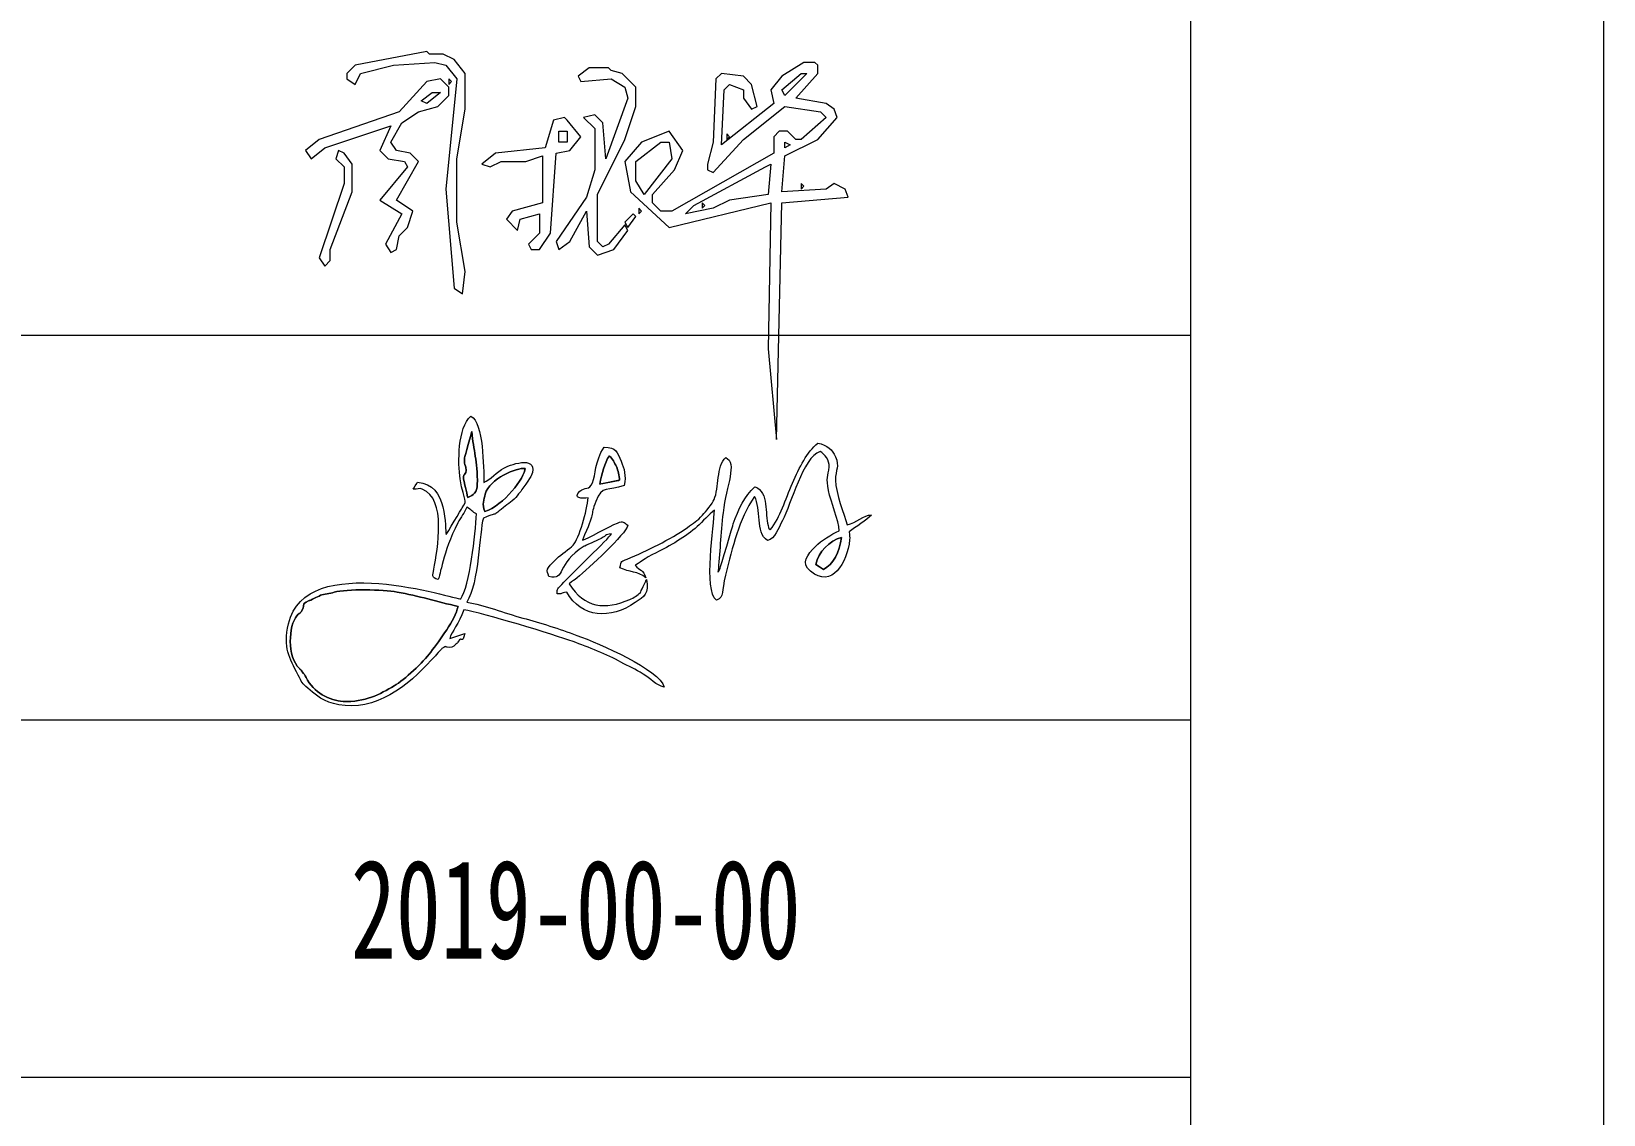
# Model space of a CAD drawing. Header units: millimetres. Extents: x 130143 to 328923, y 19139 to 134795.
# Drawn here: x 283608 to 288174, y 84819 to 87966 of the extents above; entities that cross this region are included whole.
import ezdxf

# ---------------------------------------------------------------- set-up
doc = ezdxf.new("R2010")
doc.units = ezdxf.units.MM
doc.header["$LTSCALE"] = 10
doc.layers.add('邦威智能化', color=7, linetype='Continuous', lineweight=18)
doc.styles.add('标准', font='', dxfattribs={"width": 0.667})
doc.styles.get('标准').set_extended_font_data('仿宋_gb2312')

# ---------------------------------------------------------------- blocks, each defined once
blk = doc.blocks.new('图框')
for p, q in [((34698.4, -21022.6), (41198.4, -21022.6)), ((34698.4, -22419), (41198.4, -22419)), ((34698.4, -23716), (41198.4, -23716))]:
    blk.add_line(p, q)
for points in [[(-2301.6, 1739.7), (42698.4, 1739.7), (42698.4, -30260.3), (-2301.6, -30260.3)], [(-801.6, 589.7), (41198.4, 589.7), (41198.4, -29110.3), (-801.6, -29110.3)]]:
    blk.add_lwpolyline(points, close=True)
blk = doc.blocks.new('zzh')
at = {"linetype": 'Continuous', "elevation": 9684500}
for points in [[(452.49, 1013.31), (451.49, 1014.31), (425.49, 1009.31), (422.49, 1006.31), (422.49, 1004.31), (425.49, 1002.31), (427.49, 1006.31), (439.49, 1009.31), (454.49, 1010.31), (458.49, 1009.31), (462.49, 1004.31), (458.49, 964.31), (461.49, 928.31), (464.49, 926.31), (465.49, 934.31), (462.49, 952.31), (462.49, 975.31), (465.49, 993.31), (465.49, 1006.31), (461.49, 1011.31), (457.49, 1013.31), (452.49, 1013.31)], [(518.49, 1007.31), (517.49, 1008.31), (510.49, 1008.31), (506.49, 1005.31), (507.49, 1003.31), (518.49, 1004.31), (523.49, 1001.31), (524.49, 997.31), (516.49, 975.31), (515.49, 988.31), (512.49, 991.31), (508.49, 990.31), (512.49, 986.31), (512.49, 971.31), (509.49, 961.31), (498.49, 945.31), (499.49, 942.31), (503.49, 945.31), (509.49, 956.31), (510.49, 943.31), (513.49, 940.31), (519.49, 942.31), (524.49, 949.31), (523.49, 951.31), (517.49, 944.31), (515.49, 943.31), (513.49, 945.31), (513.49, 962.31), (523.49, 982.31), (527.49, 994.31), (527.49, 1001.31), (522.49, 1006.31), (518.49, 1007.31)], [(593.49, 1009.31), (592.49, 1010.31), (588.49, 1010.31), (580.49, 1005.31), (576.49, 1000.31), (577.49, 995.31), (558.49, 980.31), (559.49, 1000.31), (561.49, 1002.31), (566.49, 1000.31), (566.49, 997.31), (569.49, 993.31), (571.49, 994.31), (569.49, 1002.31), (566.49, 1005.31), (558.49, 1006.31), (556.49, 1004.31), (555.49, 981.31), (553.49, 973.31), (553.49, 971.31), (555.49, 970.31), (566.49, 982.31), (581.49, 994.31), (594.49, 992.31), (596.49, 990.31), (587.49, 982.31), (585.49, 982.31), (582.49, 985.31), (579.49, 985.31), (577.49, 983.31), (577.49, 977.31), (540.49, 956.31), (536.49, 956.31), (533.49, 959.31), (533.49, 962.31), (541.49, 971.31), (544.49, 978.31), (539.49, 985.31), (529.49, 981.31), (523.49, 974.31), (525.49, 963.31), (539.49, 950.31), (576.49, 959.31), (575.49, 906.31), (578.49, 873.31), (580.49, 959.31), (604.49, 961.31), (603.49, 964.31), (599.49, 966.31), (596.49, 964.31), (580.49, 963.31), (581.49, 976.31), (593.49, 982.31), (600.49, 990.31), (599.49, 993.31), (596.49, 995.31), (585.49, 997.31), (593.49, 1006.31), (593.49, 1009.31)], [(587.49, 1006.31), (589.49, 1006.31), (581.49, 998.31), (580.49, 1000.31), (587.49, 1006.31)], [(457.49, 1003.31), (456.49, 1004.31), (451.49, 1003.31), (441.49, 992.31), (412.49, 982.31), (407.49, 978.31), (409.49, 975.31), (414.49, 979.31), (438.49, 987.31), (434.49, 978.31), (437.49, 975.31), (443.49, 974.31), (444.49, 972.31), (434.49, 960.31), (442.49, 955.31), (436.49, 944.31), (438.49, 941.31), (440.49, 942.31), (441.49, 947.31), (444.49, 950.31), (446.49, 956.31), (440.49, 960.31), (448.49, 974.31), (445.49, 977.31), (440.49, 978.31), (438.49, 981.31), (442.49, 988.31), (448.49, 992.31), (455.49, 994.31), (459.49, 998.31), (459.49, 1001.31), (457.49, 1003.31)], [(453.49, 999.31), (456.49, 999.31), (451.49, 995.31), (449.49, 996.31), (453.49, 999.31)], [(460.49, 1003.31), (459.49, 1004.31), (459.49, 1002.31), (460.49, 1003.31)], [(502.49, 989.31), (501.49, 990.31), (497.49, 989.31), (494.49, 979.31), (476.49, 977.31), (471.49, 973.31), (474.49, 972.31), (478.49, 974.31), (487.49, 974.31), (493.49, 976.31), (493.49, 959.31), (482.49, 956.31), (480.49, 953.31), (484.49, 949.31), (485.49, 953.31), (492.49, 955.31), (492.49, 948.31), (488.49, 944.31), (489.49, 942.31), (492.49, 942.31), (496.49, 948.31), (498.49, 977.31), (503.49, 978.31), (507.49, 983.31), (502.49, 989.31)], [(499.49, 985.31), (502.49, 985.31), (502.49, 981.31), (499.49, 981.31), (499.49, 985.31)], [(561.49, 983.31), (560.49, 984.31), (560.49, 982.31), (561.49, 983.31)], [(421.49, 977.31), (419.49, 978.31), (418.49, 975.31), (421.49, 972.31), (421.49, 966.31), (412.49, 939.31), (414.49, 936.31), (416.49, 938.31), (416.49, 942.31), (424.49, 963.31), (424.49, 973.31), (421.49, 977.31)], [(536.49, 981.31), (539.49, 981.31), (540.49, 975.31), (530.49, 962.31), (527.49, 967.31), (527.49, 974.31), (536.49, 981.31)], [(581.49, 981.31), (583.49, 980.31), (581.49, 979.31), (581.49, 981.31)], [(574.49, 972.31), (576.49, 973.31), (575.49, 962.31), (561.49, 960.31), (555.49, 957.31), (545.49, 955.31), (548.49, 958.31), (574.49, 972.31)], [(588.49, 965.31), (587.49, 966.31), (587.49, 964.31), (588.49, 965.31)], [(552.49, 958.31), (551.49, 959.31), (551.49, 957.31), (552.49, 958.31)], [(527.49, 954.31), (526.49, 955.31), (523.49, 952.31), (524.49, 950.31), (527.49, 954.31)], [(529.49, 956.31), (528.49, 957.31), (528.49, 955.31), (529.49, 956.31)]]:
    blk.add_lwpolyline(points, dxfattribs=at)

msp = doc.modelspace()

# ---------------------------------------------------------------- linework, layer by layer
at = {"layer": '邦威智能化'}
for points, knots in [([(284866.64951, 86216.71499, 0), (284866.64951, 86216.71499, 0), (284822.63418, 86202.42632, 0), (284822.63418, 86202.42632, 0), (284822.63418, 86202.42632, 0), (284828.18345, 86223.05726, 0), (284849.37619, 86243.91066, 0), (284863.50374, 86285.86141, 0), (284863.50374, 86285.86141, 0), (284918.27865, 86276.5011, 0), (285126.23291, 86213.19654, 0), (285181.00462, 86193.31139, 0), (285181.00462, 86193.31139, 0), (285224.94975, 86177.3564, 0), (285280.55444, 86155.58693, 0), (285320.24109, 86133.40576, 0), (285320.24109, 86133.40576, 0), (285342.84655, 86120.77993, 0), (285361.63211, 86112.87204, 0), (285384.81021, 86098.90919, 0), (285384.81021, 86098.90919, 0), (285404.59385, 86087.0026, 0), (285422.91298, 86065.92244, 0), (285445.53645, 86060.50673, 0), (285445.53645, 86060.50673, 0), (285433.32266, 86112.19102, 0), (285257.68078, 86187.24763, 0), (285192.39666, 86211.20268, 0), (285192.39666, 86211.20268, 0), (285140.83638, 86230.12245, 0), (285086.24956, 86248.07133, 0), (285035.00214, 86261.59231, 0), (285035.00214, 86261.59231, 0), (284981.22108, 86275.78925, 0), (284923.90834, 86299.68114, 0), (284872.3566, 86307.31975, 0), (284872.3566, 86307.31975, 0), (284908.37379, 86364.98671, 0), (284908.54602, 86511.30036, 0), (284920.42376, 86552.01925, 0), (284920.42376, 86552.01925, 0), (284974.90651, 86575.21919, 0), (284933.07775, 86547.09157, 0), (284988.68313, 86590.18039, 0), (284988.68313, 86590.18039, 0), (284996.96318, 86596.59638, 0), (285002.41393, 86599.50659, 0), (285009.6433, 86606.76054, 0), (285009.6433, 86606.76054, 0), (285016.45461, 86613.59892, 0), (285021.02973, 86620.24066, 0), (285027.5912, 86627.31528, 0), (285027.5912, 86627.31528, 0), (285027.5912, 86627.31528, 0), (285059.63372, 86674.56629, 0), (285059.63372, 86674.56629, 0), (285059.63372, 86674.56629, 0), (285083.7798, 86733.913, 0), (285005.97905, 86711.29833, 0), (284980.17733, 86697.23952, 0), (284980.17733, 86697.23952, 0), (284960.66061, 86686.60111, 0), (284940.12831, 86663.37545, 0), (284922.19538, 86655.37828, 0), (284922.19538, 86655.37828, 0), (284920.65103, 86697.66191, 0), (284921.57201, 86829.87379, 0), (284884.25386, 86848.01667, 0), (284884.25386, 86848.01667, 0), (284845.91107, 86815.5632, 0), (284845.83576, 86711.95369, 0), (284853.22411, 86665.52166, 0), (284853.22411, 86665.52166, 0), (284864.33137, 86595.76663, 0), (284877.11046, 86607.53125, 0), (284858.51192, 86581.47632, 0), (284858.51192, 86581.47632, 0), (284858.51192, 86581.47632, 0), (284812.65181, 86504.19082, 0), (284812.65181, 86504.19082, 0), (284812.65181, 86504.19082, 0), (284807.67556, 86518.58204, 0), (284819.21478, 86652.64535, 0), (284729.32364, 86655.85032, 0), (284729.32364, 86655.85032, 0), (284729.32364, 86655.85032, 0), (284716.22103, 86635.74883, 0), (284716.22103, 86635.74883, 0), (284716.22103, 86635.74883, 0), (284730.44214, 86635.89834, 0), (284733.90717, 86639.75042, 0), (284742.79254, 86636.25008, 0), (284742.79254, 86636.25008, 0), (284814.40241, 86608.01985, 0), (284787.0112, 86462.93343, 0), (284776.82525, 86403.51731, 0), (284776.82525, 86403.51731, 0), (284773.67546, 86385.16089, 0), (284768.2624, 86379.49687, 0), (284789.14502, 86373.27167, 0), (284789.14502, 86373.27167, 0), (284795.75665, 86386.02025, 0), (284802.03549, 86449.92735, 0), (284845.92483, 86537.87252, 0), (284845.92483, 86537.87252, 0), (284854.8265, 86555.71375, 0), (284865.68602, 86567.03808, 0), (284872.77077, 86583.43593, 0), (284872.77077, 86583.43593, 0), (284886.60467, 86575.84163, 0), (284888.18775, 86569.958, 0), (284900.40018, 86564.1497, 0), (284900.40018, 86564.1497, 0), (284898.06443, 86506.52073, 0), (284880.29695, 86354.18389, 0), (284854.59578, 86316.94498, 0), (284854.59578, 86316.94498, 0), (284841.27013, 86315.98039, 0), (284401.50329, 86460.77491, 0), (284354.2985, 86244.92949, 0), (284354.2985, 86244.92949, 0), (284338.69695, 86173.58974, 0), (284356.42482, 86147.44228, 0), (284382.55114, 86095.56427, 0), (284382.55114, 86095.56427, 0), (284392.49321, 86075.81504, 0), (284394.704, 86071.47311, 0), (284410.27621, 86058.023, 0), (284410.27621, 86058.023, 0), (284448.16748, 86025.31332, 0), (284466.89177, 86013.15257, 0), (284518.90981, 86007.32716, 0), (284518.90981, 86007.32716, 0), (284623.01888, 85995.67385, 0), (284719.85516, 86081.79228, 0), (284781.05565, 86152.11054, 0), (284781.05565, 86152.11054, 0), (284781.05565, 86152.11054, 0), (284797.69557, 86170.17369, 0), (284797.69557, 86170.17369, 0), (284797.69557, 86170.17369, 0), (284798.36347, 86170.91083, 0), (284799.31337, 86172.10684, 0), (284799.94107, 86172.78647, 0), (284799.94107, 86172.78647, 0), (284799.94107, 86172.78647, 0), (284810.39917, 86178.52094, 0), (284810.39917, 86178.52094, 0), (284810.39917, 86178.52094, 0), (284810.85185, 86178.43683, 0), (284812.12022, 86177.68173, 0), (284812.63227, 86177.57412, 0), (284812.63227, 86177.57412, 0), (284813.22162, 86177.45229, 0), (284814.59573, 86176.73615, 0), (284815.25496, 86176.63472, 0), (284815.25496, 86176.63472, 0), (284826.47116, 86174.94323, 0), (284830.72589, 86176.36925, 0), (284840.91563, 86185.31702, 0), (284840.91563, 86185.31702, 0), (284846.12893, 86189.89324, 0), (284844.20379, 86188.89576, 0), (284847.98485, 86194.57773, 0), (284847.98485, 86194.57773, 0), (284858.32617, 86210.11224, 0), (284858.58624, 86183.09424, 0), (284866.64951, 86216.71499, 0)], [0, 0, 0, 0, 35183.0491355911, 35183.0491355911, 35183.0491355911, 35183.0642643022, 70366.0982711822, 70366.0982711822, 70366.0982711822, 70366.1133998934, 105549.1474067732, 105549.1474067732, 105549.1474067732, 105549.1625354843, 140732.1965423643, 140732.1965423643, 140732.1965423643, 140732.2116710754, 175915.2456779554, 175915.2456779554, 175915.2456779554, 175915.2608066664, 211098.2948135464, 211098.2948135464, 211098.2948135464, 211098.3099422576, 246281.3439491375, 246281.3439491375, 246281.3439491375, 246281.3590778487, 281464.3930847286, 281464.3930847286, 281464.3930847286, 281464.4082134397, 316647.4422203197, 316647.4422203197, 316647.4422203197, 316647.4573490307, 351830.4913559108, 351830.4913559108, 351830.4913559108, 351830.5064846219, 387013.5404915018, 387013.5404915018, 387013.5404915018, 387013.5556202129, 422196.5896270929, 422196.5896270929, 422196.5896270929, 422196.604755804, 457379.6387626839, 457379.6387626839, 457379.6387626839, 457379.653891395, 492562.687898275, 492562.687898275, 492562.687898275, 492562.7030269861, 527745.7370338662, 527745.7370338662, 527745.7370338662, 527745.7521625772, 562928.7861694571, 562928.7861694571, 562928.7861694571, 562928.8012981683, 598111.8353050482, 598111.8353050482, 598111.8353050482, 598111.8504337593, 633294.8844406394, 633294.8844406394, 633294.8844406394, 633294.8995693504, 668477.9335762303, 668477.9335762303, 668477.9335762303, 668477.9487049414, 703660.9827118216, 703660.9827118216, 703660.9827118216, 703660.9978405325, 738844.0318474123, 738844.0318474123, 738844.0318474123, 738844.0469761237, 774027.0809830036, 774027.0809830036, 774027.0809830036, 774027.0961117148, 809210.1301185949, 809210.1301185949, 809210.1301185949, 809210.1452473056, 844393.179254186, 844393.179254186, 844393.179254186, 844393.1943828969, 879576.228389777, 879576.228389777, 879576.228389777, 879576.2435184881, 914759.2775253679, 914759.2775253679, 914759.2775253679, 914759.2926540793, 949942.3266609587, 949942.3266609587, 949942.3266609587, 949942.3417896705, 985125.37579655, 985125.37579655, 985125.37579655, 985125.390925262, 1020308.424932141, 1020308.424932141, 1020308.424932141, 1020308.440060852, 1055491.474067732, 1055491.474067732, 1055491.474067732, 1055491.489196443, 1090674.5232033229, 1090674.5232033229, 1090674.5232033229, 1090674.5383320339, 1125857.572338914, 1125857.572338914, 1125857.572338914, 1125857.587467625, 1161040.6214745049, 1161040.6214745049, 1161040.6214745049, 1161040.6366032159, 1196223.670610097, 1196223.670610097, 1196223.670610097, 1196223.6857388071, 1231406.719745687, 1231406.719745687, 1231406.719745687, 1231406.734874398, 1266589.7688812781, 1266589.7688812781, 1266589.7688812781, 1266589.78400999, 1301772.818016869, 1301772.818016869, 1301772.818016869, 1301772.833145581, 1336955.8671524599, 1336955.8671524599, 1336955.8671524599, 1336955.8822811721, 1372138.9162880511, 1372138.9162880511, 1372138.9162880511, 1372138.931416763, 1407321.9654236429, 1407321.9654236429, 1407321.9654236429, 1407321.9805523539, 1442505.014559234, 1442505.014559234, 1442505.014559234, 1442505.029687945, 1512871.1128304149, 1512871.1128304149, 1512871.1128304149, 1512871.1128304149]), ([(284886.90207, 86803.44675, 0), (284891.53525, 86746.21534, 0), (284904.12534, 86721.49524, 0), (284902.88155, 86649.05023, 0), (284902.88155, 86649.05023, 0), (284902.49728, 86626.6283, 0), (284891.92042, 86618.86172, 0), (284875.14517, 86611.64869, 0), (284875.14517, 86611.64869, 0), (284875.14517, 86611.64869, 0), (284865.46122, 86654.15504, 0), (284865.46122, 86654.15504, 0), (284865.46122, 86654.15504, 0), (284856.28616, 86690.74498, 0), (284873.81308, 86668.21465, 0), (284869.42823, 86699.69148, 0), (284869.42823, 86699.69148, 0), (284867.80748, 86711.32082, 0), (284863.83405, 86701.57523, 0), (284865.99507, 86727.20858, 0), (284865.99507, 86727.20858, 0), (284865.99507, 86727.20858, 0), (284886.90207, 86803.44675, 0), (284886.90207, 86803.44675, 0)], [0, 0, 0, 0, 31925.6480872779, 31925.6480872779, 31925.6480872779, 31925.6503220733, 63851.2961745559, 63851.2961745559, 63851.2961745559, 63851.2984093513, 95776.9442618339, 95776.9442618339, 95776.9442618339, 95776.9464966292, 127702.5923491118, 127702.5923491118, 127702.5923491118, 127702.5945839072, 159628.2404363898, 159628.2404363898, 159628.2404363898, 159628.2426711851, 223479.5366109457, 223479.5366109457, 223479.5366109457, 223479.5366109457]), ([(285753.96604, 86517.90846, 0), (285749.04289, 86523.65051, 0), (285753.05752, 86511.55795, 0), (285747.34293, 86530.35849, 0), (285747.34293, 86530.35849, 0), (285737.01944, 86564.3208, 0), (285751.82129, 86626.7399, 0), (285708.91634, 86643.13148, 0), (285708.91634, 86643.13148, 0), (285678.04469, 86615.54425, 0), (285661.96979, 86578.1766, 0), (285646.39699, 86535.1863, 0), (285646.39699, 86535.1863, 0), (285646.39699, 86535.1863, 0), (285608.10265, 86405.51032, 0), (285608.10265, 86405.51032, 0), (285608.10265, 86405.51032, 0), (285603.3766, 86395.68497, 0), (285604.38094, 86398.63852, 0), (285601.99691, 86395.2354, 0), (285601.99691, 86395.2354, 0), (285607.73822, 86447.20644, 0), (285608.9695, 86506.25408, 0), (285616.63357, 86567.56753, 0), (285616.63357, 86567.56753, 0), (285626.86242, 86649.4266, 0), (285658.6367, 86711.14856, 0), (285624.41742, 86728.17517, 0), (285624.41742, 86728.17517, 0), (285597.06396, 86702.33245, 0), (285605.36184, 86640.45669, 0), (285590.71922, 86605.53301, 0), (285590.71922, 86605.53301, 0), (285586.05191, 86594.41084, 0), (285566.45899, 86570.25817, 0), (285557.45536, 86560.52501, 0), (285557.45536, 86560.52501, 0), (285540.99663, 86542.72344, 0), (285531.26826, 86537.47133, 0), (285513.29942, 86524.79027, 0), (285513.29942, 86524.79027, 0), (285461.60374, 86488.28755, 0), (285397.65111, 86458.35872, 0), (285338.08063, 86432.67589, 0), (285338.08063, 86432.67589, 0), (285322.04316, 86425.76402, 0), (285320.89232, 86428.9965, 0), (285317.0944, 86407.74836, 0), (285317.0944, 86407.74836, 0), (285343.71213, 86393.75826, 0), (285370.47663, 86397.8723, 0), (285391.9095, 86378.59851, 0), (285391.9095, 86378.59851, 0), (285385.08801, 86403.30865, 0), (285375.41839, 86397.77392, 0), (285361.27106, 86414.86896, 0), (285361.27106, 86414.86896, 0), (285370.6463, 86419.07286, 0), (285388.20207, 86434.78045, 0), (285421.98387, 86450.93313, 0), (285421.98387, 86450.93313, 0), (285459.92515, 86469.0746, 0), (285511.05863, 86499.50386, 0), (285541.50913, 86527.1548, 0), (285541.50913, 86527.1548, 0), (285557.27025, 86541.46727, 0), (285576.19031, 86563.11412, 0), (285591.91924, 86574.70308, 0), (285591.91924, 86574.70308, 0), (285590.13159, 86534.63218, 0), (285559.58161, 86340.02609, 0), (285597.68506, 86313.53581, 0), (285597.68506, 86313.53581, 0), (285622.0477, 86324.88659, 0), (285610.50137, 86336.18209, 0), (285623.86712, 86386.59032, 0), (285623.86712, 86386.59032, 0), (285645.8657, 86469.55871, 0), (285660.4432, 86545.62688, 0), (285708.1461, 86614.39677, 0), (285708.1461, 86614.39677, 0), (285728.95607, 86579.73121, 0), (285709.87966, 86510.38341, 0), (285745.69995, 86486.41754, 0), (285745.69995, 86486.41754, 0), (285768.56287, 86492.13147, 0), (285776.76338, 86521.4604, 0), (285789.20493, 86544.68923, 0), (285789.20493, 86544.68923, 0), (285815.15359, 86593.13014, 0), (285848.36584, 86727.7263, 0), (285898.53631, 86745.63573, 0), (285898.53631, 86745.63573, 0), (285911.35476, 86737.62462, 0), (285926.74573, 86720.41393, 0), (285924.92366, 86700.51825, 0), (285924.92366, 86700.51825, 0), (285922.44229, 86673.37103, 0), (285915.5067, 86669.16649, 0), (285922.68613, 86632.41515, 0), (285922.68613, 86632.41515, 0), (285929.30282, 86598.50978, 0), (285953.65735, 86544.5805, 0), (285954.03737, 86515.34609, 0), (285954.03737, 86515.34609, 0), (285929.88993, 86503.34598, 0), (285903.43762, 86488.50302, 0), (285884.44955, 86468.72874, 0), (285884.44955, 86468.72874, 0), (285863.18692, 86446.58718, 0), (285841.45426, 86421.4327, 0), (285870.60369, 86397.41927, 0), (285870.60369, 86397.41927, 0), (285933.45838, 86345.61818, 0), (285977.09529, 86423.07748, 0), (285984.42484, 86488.52999, 0), (285984.42484, 86488.52999, 0), (285985.5418, 86498.53102, 0), (285983.08361, 86499.22676, 0), (285983.43068, 86512.49117, 0), (285983.43068, 86512.49117, 0), (286000.14909, 86525.42951, 0), (286034.96864, 86546.86469, 0), (286048.04644, 86560.86118, 0), (286048.04644, 86560.86118, 0), (286025.43838, 86561.49715, 0), (286003.68532, 86537.1732, 0), (285977.55717, 86532.29541, 0), (285977.55717, 86532.29541, 0), (285968.24786, 86563.82362, 0), (285944.28051, 86622.75835, 0), (285943.45905, 86661.9134, 0), (285943.45905, 86661.9134, 0), (285942.78841, 86693.9579, 0), (285956.32438, 86700.26313, 0), (285943.17283, 86730.32512, 0), (285943.17283, 86730.32512, 0), (285934.85162, 86749.3477, 0), (285919.36292, 86764.61409, 0), (285892.07658, 86769.89999, 0), (285892.07658, 86769.89999, 0), (285860.85802, 86743.60216, 0), (285838.61559, 86700.16976, 0), (285818.21477, 86653.48447, 0), (285818.21477, 86653.48447, 0), (285797.31364, 86605.64337, 0), (285783.92562, 86555.23762, 0), (285753.96604, 86517.90846, 0)], [0, 0, 0, 0, 32879.3583302865, 32879.3583302865, 32879.3583302865, 32879.3708244427, 65758.716660573, 65758.716660573, 65758.716660573, 65758.7291547292, 98638.0749908595, 98638.0749908595, 98638.0749908595, 98638.0874850157, 131517.433321146, 131517.433321146, 131517.433321146, 131517.4458153022, 164396.7916514325, 164396.7916514325, 164396.7916514325, 164396.8041455886, 197276.1499817192, 197276.1499817192, 197276.1499817192, 197276.1624758752, 230155.5083120057, 230155.5083120057, 230155.5083120057, 230155.5208061617, 263034.8666422922, 263034.8666422922, 263034.8666422922, 263034.8791364483, 295914.2249725787, 295914.2249725787, 295914.2249725787, 295914.2374667349, 328793.5833028651, 328793.5833028651, 328793.5833028651, 328793.5957970214, 361672.9416331518, 361672.9416331518, 361672.9416331518, 361672.9541273079, 394552.2999634382, 394552.2999634382, 394552.2999634382, 394552.3124575944, 427431.6582937247, 427431.6582937247, 427431.6582937247, 427431.6707878808, 460311.0166240113, 460311.0166240113, 460311.0166240113, 460311.0291181674, 493190.3749542978, 493190.3749542978, 493190.3749542978, 493190.387448454, 526069.7332845847, 526069.7332845847, 526069.7332845847, 526069.7457787405, 558949.0916148708, 558949.0916148708, 558949.0916148708, 558949.1041090271, 591828.4499451574, 591828.4499451574, 591828.4499451574, 591828.4624393136, 624707.8082754439, 624707.8082754439, 624707.8082754439, 624707.8207696001, 657587.1666057302, 657587.1666057302, 657587.1666057302, 657587.1790998866, 690466.524936017, 690466.524936017, 690466.524936017, 690466.5374301735, 723345.8832663036, 723345.8832663036, 723345.8832663036, 723345.8957604597, 756225.2415965901, 756225.2415965901, 756225.2415965901, 756225.2540907464, 789104.5999268768, 789104.5999268768, 789104.5999268768, 789104.6124210326, 821983.9582571629, 821983.9582571629, 821983.9582571629, 821983.9707513195, 854863.3165874495, 854863.3165874495, 854863.3165874495, 854863.3290816058, 887742.674917736, 887742.674917736, 887742.674917736, 887742.6874118929, 920622.0332480227, 920622.0332480227, 920622.0332480227, 920622.0457421788, 953501.3915783092, 953501.3915783092, 953501.3915783092, 953501.4040724656, 986380.7499085956, 986380.7499085956, 986380.7499085956, 986380.7624027518, 1019260.108238882, 1019260.108238882, 1019260.108238882, 1019260.1207330381, 1052139.466569168, 1052139.466569168, 1052139.466569168, 1052139.4790633251, 1085018.8248994551, 1085018.8248994551, 1085018.8248994551, 1085018.837393611, 1117898.1832297409, 1117898.1832297409, 1117898.1832297409, 1117898.195723898, 1150777.541560028, 1150777.541560028, 1150777.541560028, 1150777.5540541839, 1183656.8998903141, 1183656.8998903141, 1183656.8998903141, 1183656.9123844709, 1249415.6165508879, 1249415.6165508879, 1249415.6165508879, 1249415.6165508879]), ([(285225.28829, 86611.19539, 0), (285221.26694, 86573.38421, 0), (285199.08535, 86493.4337, 0), (285180.97357, 86472.92534, 0), (285180.97357, 86472.92534, 0), (285171.66629, 86462.38639, 0), (285145.73591, 86446.56138, 0), (285134.21593, 86435.02309, 0), (285134.21593, 86435.02309, 0), (285099.01961, 86399.75207, 0), (285104.71835, 86402.91645, 0), (285110.79902, 86382.08626, 0), (285110.79902, 86382.08626, 0), (285160.43609, 86369.08229, 0), (285130.84911, 86419.7841, 0), (285213.37671, 86470.02896, 0), (285213.37671, 86470.02896, 0), (285213.37671, 86470.02896, 0), (285254.15777, 86489.03246, 0), (285254.15777, 86489.03246, 0), (285254.15777, 86489.03246, 0), (285280.30763, 86500.19028, 0), (285272.04687, 86504.54525, 0), (285292.79414, 86506.22898, 0), (285292.79414, 86506.22898, 0), (285284.20975, 86491.69938, 0), (285177.15583, 86390.90603, 0), (285147.93469, 86358.70107, 0), (285147.93469, 86358.70107, 0), (285136.19144, 86345.76206, 0), (285133.99671, 86348.62597, 0), (285134.3948, 86332.1798, 0), (285134.3948, 86332.1798, 0), (285151.88235, 86329.72944, 0), (285142.32971, 86333.66453, 0), (285162.51301, 86337.16888, 0), (285162.51301, 86337.16888, 0), (285205.21016, 86260.74822, 0), (285290.09088, 86257.53094, 0), (285361.52717, 86306.33191, 0), (285361.52717, 86306.33191, 0), (285386.8311, 86323.61824, 0), (285402.74305, 86332.0879, 0), (285394.48763, 86373.96221, 0), (285394.48763, 86373.96221, 0), (285393.71336, 86372.87628, 0), (285393.19018, 86372.32589, 0), (285392.78324, 86370.33707, 0), (285392.78324, 86370.33707, 0), (285392.78324, 86370.33707, 0), (285376.75414, 86335.86608, 0), (285376.75414, 86335.86608, 0), (285376.75414, 86335.86608, 0), (285368.42892, 86326.91397, 0), (285357.24603, 86320.79239, 0), (285345.60799, 86315.59472, 0), (285345.60799, 86315.59472, 0), (285274.73712, 86283.94986, 0), (285212.2561, 86291.14642, 0), (285169.80007, 86360.86344, 0), (285169.80007, 86360.86344, 0), (285179.13516, 86369.72586, 0), (285184.764, 86371.14569, 0), (285192.83936, 86378.05208, 0), (285192.83936, 86378.05208, 0), (285226.09192, 86406.4791, 0), (285333.33442, 86504.05111, 0), (285340.46505, 86531.50996, 0), (285340.46505, 86531.50996, 0), (285325.75363, 86540.03004, 0), (285328.52666, 86544.55064, 0), (285310.3037, 86537.64498, 0), (285310.3037, 86537.64498, 0), (285286.55085, 86528.63799, 0), (285222.8084, 86491.01729, 0), (285208.048, 86487.94145, 0), (285208.048, 86487.94145, 0), (285246.46062, 86574.41608, 0), (285229.43663, 86553.50512, 0), (285246.86225, 86600.08717, 0), (285246.86225, 86600.08717, 0), (285265.36147, 86649.53618, 0), (285282.43821, 86629.14062, 0), (285329.37064, 86646.50835, 0), (285329.37064, 86646.50835, 0), (285335.82969, 86675.47862, 0), (285329.91412, 86695.05652, 0), (285320.25593, 86717.2083, 0), (285320.25593, 86717.2083, 0), (285309.08451, 86742.83003, 0), (285306.93134, 86758.08515, 0), (285271.06874, 86757.68666, 0), (285271.06874, 86757.68666, 0), (285243.35457, 86715.36376, 0), (285247.08756, 86677.8685, 0), (285237.59462, 86654.40217, 0), (285237.59462, 86654.40217, 0), (285228.32493, 86631.47448, 0), (285215.76687, 86643.5529, 0), (285200.72622, 86629.99428, 0), (285200.72622, 86629.99428, 0), (285178.60339, 86610.04996, 0), (285207.21873, 86606.68424, 0), (285225.28829, 86611.19539, 0)], [0, 0, 0, 0, 32802.2634506193, 32802.2634506193, 32802.2634506193, 32802.2723072305, 65604.5269012387, 65604.5269012387, 65604.5269012387, 65604.5357578499, 98406.7903518581, 98406.7903518581, 98406.7903518581, 98406.7992084692, 131209.0538024774, 131209.0538024774, 131209.0538024774, 131209.0626590885, 164011.3172530968, 164011.3172530968, 164011.3172530968, 164011.3261097079, 196813.5807037161, 196813.5807037161, 196813.5807037161, 196813.5895603271, 229615.8441543355, 229615.8441543355, 229615.8441543355, 229615.8530109466, 262418.1076049548, 262418.1076049548, 262418.1076049548, 262418.116461566, 295220.3710555743, 295220.3710555743, 295220.3710555743, 295220.3799121853, 328022.6345061935, 328022.6345061935, 328022.6345061935, 328022.6433628047, 360824.8979568129, 360824.8979568129, 360824.8979568129, 360824.9068134241, 393627.1614074323, 393627.1614074323, 393627.1614074323, 393627.1702640436, 426429.4248580514, 426429.4248580514, 426429.4248580514, 426429.4337146629, 459231.688308671, 459231.688308671, 459231.688308671, 459231.6971652822, 492033.9517592903, 492033.9517592903, 492033.9517592903, 492033.9606159018, 524836.2152099097, 524836.2152099097, 524836.2152099097, 524836.2240665208, 557638.478660529, 557638.478660529, 557638.478660529, 557638.4875171402, 590440.7421111483, 590440.7421111483, 590440.7421111483, 590440.7509677596, 623243.0055617678, 623243.0055617678, 623243.0055617678, 623243.0144183789, 656045.269012387, 656045.269012387, 656045.269012387, 656045.2778689982, 688847.5324630064, 688847.5324630064, 688847.5324630064, 688847.541319618, 721649.7959136256, 721649.7959136256, 721649.7959136256, 721649.8047702371, 754452.0593642452, 754452.0593642452, 754452.0593642452, 754452.0682208563, 787254.3228148646, 787254.3228148646, 787254.3228148646, 787254.3316714753, 820056.5862654839, 820056.5862654839, 820056.5862654839, 820056.5951220952, 885661.1131667227, 885661.1131667227, 885661.1131667227, 885661.1131667227]), ([(285258.76607, 86650.72546, 0), (285265.08289, 86680.64686, 0), (285272.02681, 86712.6115, 0), (285286.45654, 86732.68948, 0), (285286.45654, 86732.68948, 0), (285295.31404, 86725.28756, 0), (285301.9124, 86712.20921, 0), (285306.70564, 86701.85007, 0), (285306.70564, 86701.85007, 0), (285312.53285, 86689.23493, 0), (285314.67984, 86675.49616, 0), (285315.98765, 86662.06476, 0), (285315.98765, 86662.06476, 0), (285315.98765, 86662.06476, 0), (285258.76607, 86650.72546, 0), (285258.76607, 86650.72546, 0)], [0, 0, 0, 0, 30219.7479542248, 30219.7479542248, 30219.7479542248, 30219.7494652122, 60439.4959084496, 60439.4959084496, 60439.4959084496, 60439.497419437, 90659.2438626744, 90659.2438626744, 90659.2438626744, 90659.2453736618, 151098.7397711239, 151098.7397711239, 151098.7397711239, 151098.7397711239]), ([(284924.98602, 86570.61313, 0), (284915.7131, 86592.63195, 0), (284921.94193, 86606.09358, 0), (284925.89007, 86621.59476, 0), (284925.89007, 86621.59476, 0), (284937.35537, 86666.61351, 0), (285018.49073, 86699.41099, 0), (285041.80995, 86696.14922, 0), (285041.80995, 86696.14922, 0), (285041.15601, 86670.48927, 0), (284978.73031, 86588.08036, 0), (284924.98602, 86570.61313, 0)], [0, 0, 0, 0, 29286.8193827614, 29286.8193827614, 29286.8193827614, 29286.8205542341, 58573.6387655227, 58573.6387655227, 58573.6387655227, 58573.6399369955, 117147.2775310454, 117147.2775310454, 117147.2775310454, 117147.2775310454]), ([(285885.95671, 86417.33831, 0), (285892.90067, 86453.25834, 0), (285927.24912, 86486.67968, 0), (285960.99002, 86496.02483, 0), (285960.99002, 86496.02483, 0), (285954.89754, 86452.40365, 0), (285936.36878, 86416.88633, 0), (285908.28696, 86402.84424, 0), (285908.28696, 86402.84424, 0), (285908.28696, 86402.84424, 0), (285885.95671, 86417.33831, 0), (285885.95671, 86417.33831, 0)], [0, 0, 0, 0, 27112.3119568406, 27112.3119568406, 27112.3119568406, 27112.3130413331, 54224.6239136813, 54224.6239136813, 54224.6239136813, 54224.6249981737, 108449.2478273625, 108449.2478273625, 108449.2478273625, 108449.2478273625]), ([(284846.76639, 86295.0123, 0), (284838.02898, 86255.27418, 0), (284793.95445, 86198.1645, 0), (284768.00594, 86162.90823, 0), (284768.00594, 86162.90823, 0), (284745.38332, 86132.17873, 0), (284691.42286, 86082.74865, 0), (284661.62117, 86064.73944, 0), (284661.62117, 86064.73944, 0), (284620.36077, 86039.79975, 0), (284575.75353, 86016.8378, 0), (284513.3176, 86019.31893, 0), (284513.3176, 86019.31893, 0), (284473.79771, 86020.89322, 0), (284426.94364, 86045.8091, 0), (284405.70644, 86088.69775, 0), (284405.70644, 86088.69775, 0), (284401.095, 86098.00559, 0), (284401.26691, 86096.71309, 0), (284394.4403, 86105.45572, 0), (284394.4403, 86105.45572, 0), (284393.68584, 86106.42417, 0), (284391.66921, 86109.06545, 0), (284390.95433, 86109.883, 0), (284390.95433, 86109.883, 0), (284390.58452, 86110.30724, 0), (284389.67732, 86111.32083, 0), (284389.3038, 86111.71168, 0), (284389.3038, 86111.71168, 0), (284389.3038, 86111.71168, 0), (284385.89203, 86114.82915, 0), (284385.89203, 86114.82915, 0), (284385.89203, 86114.82915, 0), (284349.82015, 86149.20731, 0), (284354.36709, 86239.36064, 0), (284378.80907, 86268.41174, 0), (284378.80907, 86268.41174, 0), (284390.90422, 86282.79351, 0), (284381.96918, 86268.10002, 0), (284390.9753, 86279.83315, 0), (284390.9753, 86279.83315, 0), (284405.10199, 86298.24882, 0), (284388.62368, 86300.14754, 0), (284412.82059, 86311.78155, 0), (284412.82059, 86311.78155, 0), (284413.75502, 86312.22989, 0), (284415.15697, 86312.52486, 0), (284416.13098, 86312.92373, 0), (284416.13098, 86312.92373, 0), (284417.12231, 86313.32631, 0), (284418.5255, 86313.5817, 0), (284419.53229, 86313.97129, 0), (284419.53229, 86313.97129, 0), (284419.53229, 86313.97129, 0), (284447.46507, 86327.58482, 0), (284447.46507, 86327.58482, 0), (284447.46507, 86327.58482, 0), (284456.42719, 86330.60631, 0), (284475.62905, 86333.08719, 0), (284487.28068, 86336.53103, 0), (284487.28068, 86336.53103, 0), (284522.57877, 86346.95963, 0), (284629.77816, 86344.457, 0), (284669.74634, 86337.18152, 0), (284669.74634, 86337.18152, 0), (284732.52292, 86325.74881, 0), (284787.02133, 86309.59025, 0), (284846.76639, 86295.0123, 0)], [0, 0, 0, 0, 33350.1205462191, 33350.1205462191, 33350.1205462191, 33350.1265492408, 66700.2410924381, 66700.2410924381, 66700.2410924381, 66700.2470954598, 100050.3616386572, 100050.3616386572, 100050.3616386572, 100050.3676416789, 133400.4821848763, 133400.4821848763, 133400.4821848763, 133400.488187898, 166750.6027310953, 166750.6027310953, 166750.6027310953, 166750.608734117, 200100.7232773144, 200100.7232773144, 200100.7232773144, 200100.7292803361, 233450.8438235335, 233450.8438235335, 233450.8438235335, 233450.8498265552, 266800.9643697526, 266800.9643697526, 266800.9643697526, 266800.9703727742, 300151.0849159716, 300151.0849159716, 300151.0849159716, 300151.0909189934, 333501.2054621908, 333501.2054621908, 333501.2054621908, 333501.2114652127, 366851.3260084098, 366851.3260084098, 366851.3260084098, 366851.3320114314, 400201.4465546287, 400201.4465546287, 400201.4465546287, 400201.4525576507, 433551.5671008479, 433551.5671008479, 433551.5671008479, 433551.5731038696, 466901.687647067, 466901.687647067, 466901.687647067, 466901.6936500887, 500251.8081932858, 500251.8081932858, 500251.8081932858, 500251.8141963077, 533601.9287395052, 533601.9287395052, 533601.9287395052, 533601.9347425265, 600302.1698319432, 600302.1698319432, 600302.1698319432, 600302.1698319432])]:
    msp.add_open_spline(points, degree=3, knots=knots, dxfattribs=at)
at = {"layer": '邦威智能化', "color": 7}
for points, knots in [([(284875.14517, 86611.64869, 0), (284891.92042, 86618.86172, 0), (284902.49728, 86626.6283, 0), (284902.88155, 86649.05023, 0), (284902.88155, 86649.05023, 0), (284904.12534, 86721.49524, 0), (284891.53525, 86746.21534, 0), (284886.90207, 86803.44675, 0), (284886.90207, 86803.44675, 0), (284886.90207, 86803.44675, 0), (284865.99507, 86727.20858, 0), (284865.99507, 86727.20858, 0), (284865.99507, 86727.20858, 0), (284863.83405, 86701.57523, 0), (284867.80748, 86711.32082, 0), (284869.42823, 86699.69148, 0), (284869.42823, 86699.69148, 0), (284873.81308, 86668.21465, 0), (284856.28616, 86690.74498, 0), (284865.46122, 86654.15504, 0), (284865.46122, 86654.15504, 0), (284865.46122, 86654.15504, 0), (284875.14517, 86611.64869, 0), (284875.14517, 86611.64869, 0)], [0, 0, 0, 0, 31960.7943526637, 31960.7943526637, 31960.7943526637, 31960.7965899193, 63921.5887053274, 63921.5887053274, 63921.5887053274, 63921.590942583, 95882.3830579911, 95882.3830579911, 95882.3830579911, 95882.3852952467, 127843.1774106547, 127843.1774106547, 127843.1774106547, 127843.1796479103, 159803.9717633185, 159803.9717633185, 159803.9717633185, 159803.974000574, 223725.5604686458, 223725.5604686458, 223725.5604686458, 223725.5604686458]), ([(285258.76607, 86650.72546, 0), (285258.76607, 86650.72546, 0), (285315.98765, 86662.06476, 0), (285315.98765, 86662.06476, 0), (285315.98765, 86662.06476, 0), (285314.67984, 86675.49616, 0), (285312.53285, 86689.23493, 0), (285306.70564, 86701.85007, 0), (285306.70564, 86701.85007, 0), (285301.9124, 86712.20921, 0), (285295.31404, 86725.28756, 0), (285286.45654, 86732.68948, 0), (285286.45654, 86732.68948, 0), (285272.02681, 86712.6115, 0), (285265.08289, 86680.64686, 0), (285258.76607, 86650.72546, 0)], [0, 0, 0, 0, 30189.3972754674, 30189.3972754674, 30189.3972754674, 30189.3987849373, 60378.7945509348, 60378.7945509348, 60378.7945509348, 60378.7960604047, 90568.1918264023, 90568.1918264023, 90568.1918264023, 90568.1933358722, 150946.9863773371, 150946.9863773371, 150946.9863773371, 150946.9863773371]), ([(284924.98602, 86570.61313, 0), (284978.73031, 86588.08036, 0), (285041.15601, 86670.48927, 0), (285041.80995, 86696.14922, 0), (285041.80995, 86696.14922, 0), (285018.49073, 86699.41099, 0), (284937.35537, 86666.61351, 0), (284925.89007, 86621.59476, 0), (284925.89007, 86621.59476, 0), (284921.94193, 86606.09358, 0), (284915.7131, 86592.63195, 0), (284924.98602, 86570.61313, 0)], [0, 0, 0, 0, 29375.6071039012, 29375.6071039012, 29375.6071039012, 29375.6082789255, 58751.2142078024, 58751.2142078024, 58751.2142078024, 58751.2153828267, 117502.4284156049, 117502.4284156049, 117502.4284156049, 117502.4284156049]), ([(285885.95671, 86417.33831, 0), (285885.95671, 86417.33831, 0), (285908.28696, 86402.84424, 0), (285908.28696, 86402.84424, 0), (285908.28696, 86402.84424, 0), (285936.36878, 86416.88633, 0), (285954.89754, 86452.40365, 0), (285960.99002, 86496.02483, 0), (285960.99002, 86496.02483, 0), (285927.24912, 86486.67968, 0), (285892.90067, 86453.25834, 0), (285885.95671, 86417.33831, 0)], [0, 0, 0, 0, 27044.3182721561, 27044.3182721561, 27044.3182721561, 27044.3193539288, 54088.6365443121, 54088.6365443121, 54088.6365443121, 54088.6376260848, 108177.2730886242, 108177.2730886242, 108177.2730886242, 108177.2730886242]), ([(284846.76639, 86295.0123, 0), (284787.02133, 86309.59025, 0), (284732.52292, 86325.74881, 0), (284669.74634, 86337.18152, 0), (284669.74634, 86337.18152, 0), (284629.77816, 86344.457, 0), (284522.57877, 86346.95963, 0), (284487.28068, 86336.53103, 0), (284487.28068, 86336.53103, 0), (284475.62905, 86333.08719, 0), (284456.42719, 86330.60631, 0), (284447.46507, 86327.58482, 0), (284447.46507, 86327.58482, 0), (284447.46507, 86327.58482, 0), (284419.53229, 86313.97129, 0), (284419.53229, 86313.97129, 0), (284419.53229, 86313.97129, 0), (284418.5255, 86313.5817, 0), (284417.12231, 86313.32631, 0), (284416.13098, 86312.92373, 0), (284416.13098, 86312.92373, 0), (284415.15697, 86312.52486, 0), (284413.75502, 86312.22989, 0), (284412.82059, 86311.78155, 0), (284412.82059, 86311.78155, 0), (284388.62368, 86300.14754, 0), (284405.10199, 86298.24882, 0), (284390.9753, 86279.83315, 0), (284390.9753, 86279.83315, 0), (284381.96918, 86268.10002, 0), (284390.90422, 86282.79351, 0), (284378.80907, 86268.41174, 0), (284378.80907, 86268.41174, 0), (284354.36709, 86239.36064, 0), (284349.82015, 86149.20731, 0), (284385.89203, 86114.82915, 0), (284385.89203, 86114.82915, 0), (284385.89203, 86114.82915, 0), (284389.3038, 86111.71168, 0), (284389.3038, 86111.71168, 0), (284389.3038, 86111.71168, 0), (284389.67732, 86111.32083, 0), (284390.58452, 86110.30724, 0), (284390.95433, 86109.883, 0), (284390.95433, 86109.883, 0), (284391.66921, 86109.06545, 0), (284393.68584, 86106.42417, 0), (284394.4403, 86105.45572, 0), (284394.4403, 86105.45572, 0), (284401.26691, 86096.71309, 0), (284401.095, 86098.00559, 0), (284405.70644, 86088.69775, 0), (284405.70644, 86088.69775, 0), (284426.94364, 86045.8091, 0), (284473.79771, 86020.89322, 0), (284513.3176, 86019.31893, 0), (284513.3176, 86019.31893, 0), (284575.75353, 86016.8378, 0), (284620.36077, 86039.79975, 0), (284661.62117, 86064.73944, 0), (284661.62117, 86064.73944, 0), (284691.42286, 86082.74865, 0), (284745.38332, 86132.17873, 0), (284768.00594, 86162.90823, 0), (284768.00594, 86162.90823, 0), (284793.95445, 86198.1645, 0), (284838.02898, 86255.27418, 0), (284846.76639, 86295.0123, 0)], [0, 0, 0, 0, 33421.7594538264, 33421.7594538264, 33421.7594538264, 33421.7654697431, 66843.5189076528, 66843.5189076528, 66843.5189076528, 66843.5249235695, 100265.2783614792, 100265.2783614792, 100265.2783614792, 100265.2843773959, 133687.0378153056, 133687.0378153056, 133687.0378153056, 133687.0438312223, 167108.797269132, 167108.797269132, 167108.797269132, 167108.8032850487, 200530.5567229584, 200530.5567229584, 200530.5567229584, 200530.5627388751, 233952.3161767848, 233952.3161767848, 233952.3161767848, 233952.3221927015, 267374.0756306112, 267374.0756306112, 267374.0756306112, 267374.0816465279, 300795.8350844377, 300795.8350844377, 300795.8350844377, 300795.8411003543, 334217.594538264, 334217.594538264, 334217.594538264, 334217.6005541809, 367639.3539920904, 367639.3539920904, 367639.3539920904, 367639.3600080073, 401061.1134459167, 401061.1134459167, 401061.1134459167, 401061.1194618336, 434482.8728997433, 434482.8728997433, 434482.8728997433, 434482.8789156599, 467904.6323535696, 467904.6323535696, 467904.6323535696, 467904.6383694863, 501326.391807396, 501326.391807396, 501326.391807396, 501326.3978233126, 534748.1512612224, 534748.1512612224, 534748.1512612224, 534748.1572771388, 601591.6701688754, 601591.6701688754, 601591.6701688754, 601591.6701688754])]:
    msp.add_open_spline(points, degree=3, knots=knots, dxfattribs=at)

# ---------------------------------------------------------------- block references
at = {"layer": '邦威智能化', "xscale": 0.8000000000029104, "yscale": 0.7999999999992724, "zscale": 0.8}
msp.add_blockref('图框', (254015.71396, 103901.06772, 0), dxfattribs=at)
at = {"layer": '邦威智能化', "linetype": 'Continuous', "xscale": 8, "yscale": 8, "zscale": 8}
msp.add_blockref('zzh', (281143.84914, 79793.39968, 0), dxfattribs=at)

# ---------------------------------------------------------------- texts
at = {"layer": '邦威智能化', "color": 0, "linetype": 'Continuous', "lineweight": 25, "insert": (284535.45905, 85560.1885, 0), "char_height": 288, "width": 20715.6018739, "attachment_point": 1, "style": '标准'}
msp.add_mtext('{\\fSimSun|b0|i0|c134|p49;2019-00-00}', dxfattribs=at)

doc.saveas('drawing.dxf')
